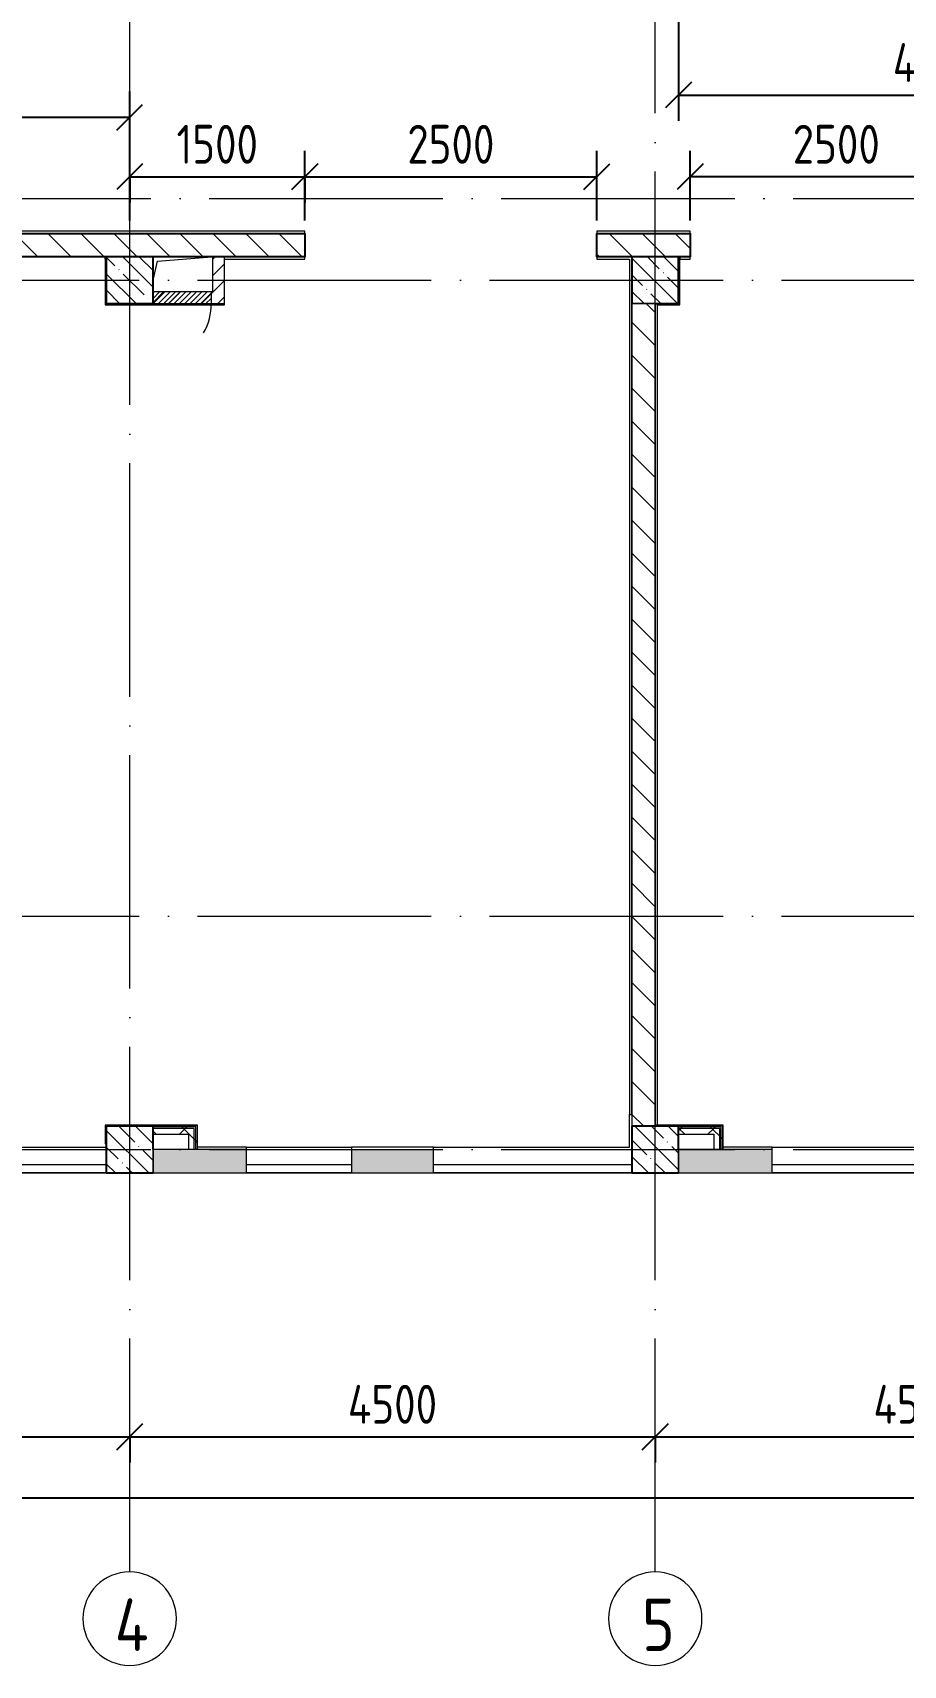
# Model space of a CAD drawing. Header units: millimetres. Extents: x -68946 to 288321, y -402657 to 324925.
# Drawn here: x 12419 to 19874, y 39106 to 53096 of the extents above; entities that cross this region are included whole.
import ezdxf

# ---------------------------------------------------------------- set-up
doc = ezdxf.new("R2010")
doc.units = ezdxf.units.MM
doc.linetypes.add('ADSK_Линия сетки', pattern=[2500, 2000, -250, 0, -250])
doc.layers.get('Defpoints').update_dxf_attribs({"color": 250})
for name, color, linetype, lineweight in [('A-____-____-DIMS', 250, 'Continuous', 9), ('A-DETL-GENF-OTLN', 250, 'Continuous', 5), ('A-DOOR-____-MCUT', 250, 'Continuous', 5), ('A-DOOR-____-OTLN', 250, 'Continuous', 5), ('A-GLAZ-____-MCUT', 250, 'Continuous', 9), ('A-GLAZ-____-OTLN', 250, 'Continuous', 5), ('A-WALL-____-MCUT', 250, 'Continuous', 13), ('A-WALL-____-PATT', 250, 'Continuous', 13), ('A-WALL-FNSH-MCUT', 250, 'Continuous', 13), ('I-WALL-____-OTLN', 250, 'Continuous', 9), ('S-COLS-____-MCUT', 250, 'Continuous', 25), ('S-COLS-____-OTLN', 250, 'Continuous', 9), ('S-GRID-____-IDEN', 250, 'Continuous', 9), ('S-GRID-____-OTLN', 250, 'Continuous', 9)]:
    doc.layers.add(name, color=color, linetype=linetype, lineweight=lineweight)
doc.styles.add('GOST Common', font='', dxfattribs={"width": 0.9, "height": 350})
doc.styles.get("Standard").update_dxf_attribs({"font": 'ГОСТ тип А.ttf'})
doc.styles.get('GOST Common').set_extended_font_data('GOST Common')
doc.dimstyles.new('А3', dxfattribs={"dimtxt": 333, "dimasz": 222, "dimexe": 222, "dimexo": 111, "dimgap": 111, "dimtad": 1, "dimtoh": 1, "dimdec": 0, "dimrnd": 0.0015, "dimzin": 0, "dimdsep": 46, "dimtxsty": 'Standard', "dimblk": 'OBLIQUE', "dimcen": 0, "dimclrd": 7, "dimclre": 7, "dimclrt": 7, "dimadec": 0, "dimazin": 0, "dimtfac": 1, "dimtdec": 0, "dimtofl": 0, "dimtmove": 0, "dimatfit": 3, "dimfxl": 1, "dimtolj": 1, "dimtzin": 0, "dimarcsym": 0})
pattern_1 = [(135, (0, 0), (-141.42136, -141.42136), [])]
pattern_2 = [(45, (0, 0), (-70.71068, 70.71068), [])]
pattern_3 = [(135, (0, 0), (-142.5612, -142.5612), []), (135, (142.56, 0), (-142.5612, -142.5612), [252.016, -50.403, 3.353, -47.05])]
pattern_4 = [(45, (0, 0), (-141.42136, 141.42136), []), (135, (0, 0), (-141.42136, -141.42136), [])]

# ---------------------------------------------------------------- blocks, each defined once
blk = doc.blocks.new('Окно_СКБ_2Ст1 - Окно_СКБ_2Ст_3300_ОК1-V1-Кладочный план на отм_ 0_000_ Секция 1_')
at = {"layer": 'A-GLAZ-____-MCUT'}
for p, q in [((-1650, -125), (1650, -125)), ((-1650, -195), (1650, -195))]:
    blk.add_line(p, q, dxfattribs=at)
at = {"layer": 'A-GLAZ-____-OTLN'}
for p, q in [((1650, -125), (-1650, -125)), ((-1650, -195), (1650, -195))]:
    blk.add_line(p, q, dxfattribs=at)
blk = doc.blocks.new('Окно_СКБ_1Ст1 - 120_Окно_СКБ_1Ст_1700_ОК19Л-V4-Кладочный план на отм_ 0_000_ Секция 1_')
at = {"layer": 'A-GLAZ-____-MCUT'}
for p, q in [((-850, -125), (850, -125)), ((-850, -195), (850, -195))]:
    blk.add_line(p, q, dxfattribs=at)
at = {"layer": 'A-GLAZ-____-OTLN'}
for p, q in [((850, -125), (-850, -125)), ((-850, -195), (850, -195))]:
    blk.add_line(p, q, dxfattribs=at)
blk = doc.blocks.new('BSC_Колонна _Прямоугольная - 400x400-V8-Кладочный план на отм_ 0_000_ Секция 1_')
at = {"layer": 'S-COLS-____-OTLN', "lineweight": 5}
h = blk.add_hatch(dxfattribs=at)
h.set_pattern_fill('FP_15', color=256, style=0, pattern_type=2)
h.set_pattern_definition([(135, (-13249.98, -50975), (-142.5619, -142.5619), []), (135, (-13107.42, -50975), (-142.5619, -142.5619), [252.016, -50.403, 3.353, -47.05])])
h.paths.add_polyline_path([(-200, -200), (200, -200), (200, 200), (-200, 200)])
at = {"layer": 'S-COLS-____-MCUT'}
for p, q in [((200, 200), (-200, 200)), ((-200, 200), (-200, -200)), ((200, -100), (200, 200)), ((200, -200), (200, -100)), ((-200, -200), (200, -200))]:
    blk.add_line(p, q, dxfattribs=at)
blk = doc.blocks.new('_Wn_-As_OpeningMEP_floor__Rectangular - _Wn_-As_OpeningMEP_floor__Rectangular-V6-Кладочный план на отм_ 0_000_ Секция 1_')
at = {"layer": 'A-DETL-GENF-OTLN'}
for p, q in [((-212, 112), (250, 150)), ((-250, -50), (-212, 112))]:
    blk.add_line(p, q, dxfattribs=at)
blk = doc.blocks.new('Окно_СКБ_1Ст1 - 120_Окно_СКБ_1Ст_900_ОК3л-29018700-Кладочный план на отм_ 0_000_ Секция 1_')
at = {"layer": 'A-GLAZ-____-MCUT'}
for p, q in [((-450, -125), (450, -125)), ((-450, -195), (450, -195))]:
    blk.add_line(p, q, dxfattribs=at)
at = {"layer": 'A-GLAZ-____-OTLN'}
for p, q in [((450, -125), (-450, -125)), ((-450, -195), (450, -195))]:
    blk.add_line(p, q, dxfattribs=at)
blk = doc.blocks.new('АР_Люк - ЛРС_ВК_500х400_наружный_NCS S 1000-N-42722041-Кладочный план на отм_ 0_000_ Секция 1_')
at = {"layer": 'A-DOOR-____-OTLN'}
h = blk.add_hatch(dxfattribs=at)
h.set_pattern_fill('FP_29', color=256, style=0, pattern_type=2)
h.set_pattern_definition([(45, (125, 0), (-22.6274, 22.6274), [])])
h.paths.add_polyline_path([(375, 50), (-125, 50), (-125, -50), (375, -50)])
at = {"layer": 'A-DETL-GENF-OTLN', "lineweight": 9}
for p, q in [((375, 50), (-125, 50)), ((-125, 50), (-125, -50)), ((375, -50), (375, 50)), ((-125, -50), (375, -50))]:
    blk.add_line(p, q, dxfattribs=at)
at = {"layer": 'A-DOOR-____-MCUT'}
blk.add_arc((375, 50), 500, 150, 180, dxfattribs=at)
blk = doc.blocks.new('Ось сетки - Круг_Ø8 мм-39983606-Кладочный план на отм_ 0_000_ Секция 1_')
at = {"layer": 'S-GRID-____-IDEN'}
for start, end in [(360, 180), (180, 360)]:
    blk.add_arc((0, 0), 4, start, end, dxfattribs=at)
blk = doc.blocks.new('_Oblique')
at = {"color": 0, "linetype": 'ByBlock', "lineweight": -2}
blk.add_line((-0.5, -0.5), (0.5, 0.5), dxfattribs=at)
blk = doc.blocks.new('DIMBLOCK9-Кладочный план на отм_ 0_000_ Секция 1_')
at = {"layer": 'A-____-____-DIMS', "color": 7, "lineweight": -2, "transparency": 16777216}
for p, q in [((8750, 41065), (13250, 41065)), ((8750, 41054), (8750, 40843)), ((13250, 41054), (13250, 40843))]:
    blk.add_line(p, q, dxfattribs=at)
at = {"layer": 'Defpoints', "color": 0, "transparency": 16777216}
for p in [(8750, 41165), (13250, 41165), (13250, 41065)]:
    blk.add_point(p, dxfattribs=at)
at = {"layer": 'A-____-____-DIMS', "color": 7, "lineweight": -2, "transparency": 16777216, "xscale": 222, "yscale": 222, "zscale": 222, "rotation": 180}
blk.add_blockref('_Oblique', (8750, 41065), dxfattribs=at)
at = {"layer": 'A-____-____-DIMS', "color": 7, "lineweight": -2, "transparency": 16777216, "xscale": 222, "yscale": 222, "zscale": 222}
blk.add_blockref('_Oblique', (13250, 41065), dxfattribs=at)
at = {"layer": 'A-____-____-DIMS', "color": 7, "transparency": 16777216, "insert": (11000, 41343), "char_height": 333, "width": 2.57, "attachment_point": 5}
blk.add_mtext('\\A1;4500', dxfattribs=at)
blk = doc.blocks.new('DIMBLOCK10-Кладочный план на отм_ 0_000_ Секция 1_')
at = {"layer": 'A-____-____-DIMS', "color": 7, "lineweight": -2, "transparency": 16777216}
for p, q in [((13250, 41065), (17750, 41065)), ((13250, 41054), (13250, 40843)), ((17750, 41054), (17750, 40843))]:
    blk.add_line(p, q, dxfattribs=at)
at = {"layer": 'Defpoints', "color": 0, "transparency": 16777216}
for p in [(13250, 41165), (17750, 41165), (17750, 41065)]:
    blk.add_point(p, dxfattribs=at)
at = {"layer": 'A-____-____-DIMS', "color": 7, "lineweight": -2, "transparency": 16777216, "xscale": 222, "yscale": 222, "zscale": 222, "rotation": 180}
blk.add_blockref('_Oblique', (13250, 41065), dxfattribs=at)
at = {"layer": 'A-____-____-DIMS', "color": 7, "lineweight": -2, "transparency": 16777216, "xscale": 222, "yscale": 222, "zscale": 222}
blk.add_blockref('_Oblique', (17750, 41065), dxfattribs=at)
at = {"layer": 'A-____-____-DIMS', "color": 7, "transparency": 16777216, "insert": (15500, 41343), "char_height": 333, "width": 2.57, "attachment_point": 5}
blk.add_mtext('\\A1;4500', dxfattribs=at)
blk = doc.blocks.new('DIMBLOCK11-Кладочный план на отм_ 0_000_ Секция 1_')
at = {"layer": 'A-____-____-DIMS', "color": 7, "lineweight": -2, "transparency": 16777216}
for p, q in [((17750, 41065), (22250, 41065)), ((17750, 41054), (17750, 40843)), ((22250, 41054), (22250, 40843))]:
    blk.add_line(p, q, dxfattribs=at)
at = {"layer": 'Defpoints', "color": 0, "transparency": 16777216}
for p in [(17750, 41165), (22250, 41165), (22250, 41065)]:
    blk.add_point(p, dxfattribs=at)
at = {"layer": 'A-____-____-DIMS', "color": 7, "lineweight": -2, "transparency": 16777216, "xscale": 222, "yscale": 222, "zscale": 222, "rotation": 180}
blk.add_blockref('_Oblique', (17750, 41065), dxfattribs=at)
at = {"layer": 'A-____-____-DIMS', "color": 7, "lineweight": -2, "transparency": 16777216, "xscale": 222, "yscale": 222, "zscale": 222}
blk.add_blockref('_Oblique', (22250, 41065), dxfattribs=at)
at = {"layer": 'A-____-____-DIMS', "color": 7, "transparency": 16777216, "insert": (20000, 41343), "char_height": 333, "width": 2.57, "attachment_point": 5}
blk.add_mtext('\\A1;4500', dxfattribs=at)
blk = doc.blocks.new('DIMBLOCK22-Кладочный план на отм_ 0_000_ Секция 1_')
at = {"layer": 'A-____-____-DIMS', "color": 7, "lineweight": -2, "transparency": 16777216}
for p, q in [((0, 40540), (69150, 40540)), ((0, 40529), (0, 40318)), ((69150, 40529), (69150, 40318))]:
    blk.add_line(p, q, dxfattribs=at)
at = {"layer": 'Defpoints', "color": 0, "transparency": 16777216}
for p in [(0, 40640), (69150, 40640), (69150, 40540)]:
    blk.add_point(p, dxfattribs=at)
at = {"layer": 'A-____-____-DIMS', "color": 7, "lineweight": -2, "transparency": 16777216, "xscale": 222, "yscale": 222, "zscale": 222, "rotation": 180}
blk.add_blockref('_Oblique', (0, 40540), dxfattribs=at)
at = {"layer": 'A-____-____-DIMS', "color": 7, "lineweight": -2, "transparency": 16777216, "xscale": 222, "yscale": 222, "zscale": 222}
blk.add_blockref('_Oblique', (69150, 40540), dxfattribs=at)
at = {"layer": 'A-____-____-DIMS', "color": 7, "transparency": 16777216, "insert": (34575, 40817), "char_height": 333, "width": 2.92, "attachment_point": 5}
blk.add_mtext('\\A1;69150', dxfattribs=at)
blk = doc.blocks.new('DIMBLOCK289-Кладочный план на отм_ 0_000_ Секция 1_')
at = {"layer": 'A-____-____-DIMS', "color": 7, "lineweight": -2, "transparency": 16777216}
for p, q in [((13250, 51862), (14750, 51862)), ((13250, 51851), (13250, 51640)), ((14750, 51851), (14750, 51640))]:
    blk.add_line(p, q, dxfattribs=at)
at = {"layer": 'Defpoints', "color": 0, "transparency": 16777216}
for p in [(13250, 51962), (14750, 51962), (14750, 51862)]:
    blk.add_point(p, dxfattribs=at)
at = {"layer": 'A-____-____-DIMS', "color": 7, "lineweight": -2, "transparency": 16777216, "xscale": 222, "yscale": 222, "zscale": 222, "rotation": 180}
blk.add_blockref('_Oblique', (13250, 51862), dxfattribs=at)
at = {"layer": 'A-____-____-DIMS', "color": 7, "lineweight": -2, "transparency": 16777216, "xscale": 222, "yscale": 222, "zscale": 222}
blk.add_blockref('_Oblique', (14750, 51862), dxfattribs=at)
at = {"layer": 'A-____-____-DIMS', "color": 7, "transparency": 16777216, "insert": (14000, 52140), "char_height": 333, "width": 2.3, "attachment_point": 5}
blk.add_mtext('\\A1;1500', dxfattribs=at)
blk = doc.blocks.new('DIMBLOCK425-Кладочный план на отм_ 0_000_ Секция 1_')
at = {"layer": 'A-____-____-DIMS', "color": 7, "lineweight": -2, "transparency": 16777216}
for p, q in [((17950, 54564), (17950, 52340)), ((22400, 54564), (22400, 52340)), ((17950, 52562), (22400, 52562))]:
    blk.add_line(p, q, dxfattribs=at)
at = {"layer": 'Defpoints', "color": 0, "transparency": 16777216}
for p in [(17950, 54675), (22400, 54675), (22400, 52562)]:
    blk.add_point(p, dxfattribs=at)
at = {"layer": 'A-____-____-DIMS', "color": 7, "lineweight": -2, "transparency": 16777216, "xscale": 222, "yscale": 222, "zscale": 222, "rotation": 180}
blk.add_blockref('_Oblique', (17950, 52562), dxfattribs=at)
at = {"layer": 'A-____-____-DIMS', "color": 7, "lineweight": -2, "transparency": 16777216, "xscale": 222, "yscale": 222, "zscale": 222}
blk.add_blockref('_Oblique', (22400, 52562), dxfattribs=at)
at = {"layer": 'A-____-____-DIMS', "color": 7, "transparency": 16777216, "insert": (20175, 52840), "char_height": 333, "width": 2.65, "attachment_point": 5}
blk.add_mtext('\\A1;4450', dxfattribs=at)
blk = doc.blocks.new('*D612')
at = {"layer": 'A-____-____-DIMS', "color": 7, "lineweight": -2, "transparency": 16777216}
for p, q in [((18050, 51486), (18050, 52084)), ((20550, 51486), (20550, 52084)), ((20550, 51862), (18050, 51862))]:
    blk.add_line(p, q, dxfattribs=at)
at = {"layer": 'Defpoints', "color": 0, "transparency": 16777216}
for p in [(18050, 51862), (18050, 51375), (20550, 51375)]:
    blk.add_point(p, dxfattribs=at)
at = {"layer": 'A-____-____-DIMS', "color": 7, "lineweight": -2, "transparency": 16777216, "xscale": 222, "yscale": 222, "zscale": 222, "rotation": 180}
blk.add_blockref('_Oblique', (18050, 51862), dxfattribs=at)
at = {"layer": 'A-____-____-DIMS', "color": 7, "lineweight": -2, "transparency": 16777216, "xscale": 222, "yscale": 222, "zscale": 222}
blk.add_blockref('_Oblique', (20550, 51862), dxfattribs=at)
at = {"layer": 'A-____-____-DIMS', "color": 7, "transparency": 16777216, "insert": (19300, 52140), "char_height": 333, "attachment_point": 5}
blk.add_mtext('\\A1;2500', dxfattribs=at)
blk = doc.blocks.new('*D613')
at = {"layer": 'A-____-____-DIMS', "color": 7, "lineweight": -2, "transparency": 16777216}
for p, q in [((14750, 51486), (14750, 52084)), ((17250, 51486), (17250, 52084)), ((14750, 51862), (17250, 51862))]:
    blk.add_line(p, q, dxfattribs=at)
at = {"layer": 'Defpoints', "color": 0, "transparency": 16777216}
for p in [(17250, 51862), (14750, 51375), (17250, 51375)]:
    blk.add_point(p, dxfattribs=at)
at = {"layer": 'A-____-____-DIMS', "color": 7, "lineweight": -2, "transparency": 16777216, "xscale": 222, "yscale": 222, "zscale": 222, "rotation": 180}
blk.add_blockref('_Oblique', (14750, 51862), dxfattribs=at)
at = {"layer": 'A-____-____-DIMS', "color": 7, "lineweight": -2, "transparency": 16777216, "xscale": 222, "yscale": 222, "zscale": 222}
blk.add_blockref('_Oblique', (17250, 51862), dxfattribs=at)
at = {"layer": 'A-____-____-DIMS', "color": 7, "transparency": 16777216, "insert": (16000, 52140), "char_height": 333, "attachment_point": 5}
blk.add_mtext('\\A1;2500', dxfattribs=at)
blk = doc.blocks.new('*D616')
at = {"layer": 'A-____-____-DIMS', "color": 7, "lineweight": -2, "transparency": 16777216}
for p, q in [((8750, 51506), (8750, 52593)), ((13250, 51486), (13250, 52593)), ((8750, 52371), (13250, 52371))]:
    blk.add_line(p, q, dxfattribs=at)
at = {"layer": 'Defpoints', "color": 0, "transparency": 16777216}
for p in [(13250, 52371), (8750, 51395), (13250, 51375)]:
    blk.add_point(p, dxfattribs=at)
at = {"layer": 'A-____-____-DIMS', "color": 7, "lineweight": -2, "transparency": 16777216, "xscale": 222, "yscale": 222, "zscale": 222, "rotation": 180}
blk.add_blockref('_Oblique', (8750, 52371), dxfattribs=at)
at = {"layer": 'A-____-____-DIMS', "color": 7, "lineweight": -2, "transparency": 16777216, "xscale": 222, "yscale": 222, "zscale": 222}
blk.add_blockref('_Oblique', (13250, 52371), dxfattribs=at)
at = {"layer": 'A-____-____-DIMS', "color": 7, "transparency": 16777216, "insert": (11000, 52649), "char_height": 333, "attachment_point": 5}
blk.add_mtext('\\A1;4500', dxfattribs=at)

msp = doc.modelspace()

# ---------------------------------------------------------------- hatches: boundary and pattern name
at = {"layer": 'A-WALL-____-PATT', "lineweight": 15}
h = msp.add_hatch(dxfattribs=at)
h.set_pattern_fill('FP_1', color=5, style=0, pattern_type=2)
h.set_pattern_definition(pattern_1)
h.paths.add_polyline_path([(25229.9781, 51175), (25249.9781, 51175), (25249.9781, 51375), (20550, 51375), (20550, 51175), (23121.2655, 51175)])
h.paths.add_polyline_path([(17959.9781, 51175), (18050, 51175), (18050, 51375), (17250, 51375), (17250, 51175), (17949.9781, 51175)])
h.paths.add_polyline_path([(14750, 51175), (14750, 51375), (8750, 51375), (8750, 51175), (14325.0774, 51175)])
h = msp.add_hatch(dxfattribs=at)
h.set_pattern_fill('FP_6', color=94, style=0, pattern_type=2)
h.set_pattern_definition(pattern_2)
h.paths.add_polyline_path([(14060, 50875), (14060, 51175), (13960, 51175), (13960, 50875)])
for points in [[(17949.9781, 50775), (17959.9781, 50775), (17959.9781, 51175), (17949.9781, 51175), (17949.9781, 50965.4827)], [(17769.9781, 50765), (17959.9781, 50765), (17959.9781, 50775), (17769.9781, 50775)]]:
    msp.add_hatch(color=256, dxfattribs=at).paths.add_polyline_path(points)
h = msp.add_hatch(dxfattribs=at)
h.set_pattern_fill('FP_6', color=94, style=0, pattern_type=2)
h.set_pattern_definition(pattern_2)
h.paths.add_polyline_path([(13949.9781, 50775), (14060, 50775), (14060, 50875), (13449.9781, 50875), (13449.9781, 50775)])
h = msp.add_hatch(dxfattribs=at)
h.set_pattern_fill('FP_1', color=256, style=0, pattern_type=2)
h.set_pattern_definition(pattern_1)
h.paths.add_polyline_path([(17623.6479, 43725), (17750, 43725), (17750, 50775), (17550, 50775), (17550, 43725)])
h = msp.add_hatch(dxfattribs=at)
h.set_pattern_fill('FP_28', color=42, style=0, pattern_type=2)
h.set_pattern_definition(pattern_4)
h.paths.add_polyline_path([(13752.5812, 43657), (13752.5812, 43707), (13449.9781, 43707), (13449.9781, 43657)])
h = msp.add_hatch(dxfattribs=at)
h.set_pattern_fill('FP_28', color=42, style=0, pattern_type=2)
h.set_pattern_definition(pattern_4)
h.paths.add_polyline_path([(13802.5812, 43525.0006), (13802.5812, 43707), (13752.5812, 43707), (13752.5812, 43525.0006), (13775.3156, 43525.0006)])
h = msp.add_hatch(dxfattribs=at)
h.set_pattern_fill('FP_28', color=42, style=0, pattern_type=2)
h.set_pattern_definition(pattern_4)
h.paths.add_polyline_path([(18252.5812, 43657), (18252.5812, 43707), (17950, 43707), (17950, 43657), (18173.4097, 43657)])
h = msp.add_hatch(dxfattribs=at)
h.set_pattern_fill('FP_28', color=42, style=0, pattern_type=2)
h.set_pattern_definition(pattern_4)
h.paths.add_polyline_path([(18302.5812, 43525.0006), (18302.5812, 43707), (18252.5812, 43707), (18252.5812, 43525.0006)])
h = msp.add_hatch(dxfattribs=at)
h.set_pattern_fill('FP_9', color=256, style=0, pattern_type=2)
h.set_pattern_definition([(50, (0, 0), (364.3679, -31.8783), [38.1, -419.1]), (355, (0, 0), (-70.4859, 382.1133), [30.48, -335.28]), (100.451, (30.36, -2.66), (293.885, 350.2334), [32.38, -356.18]), (46.184, (0, 101.6), (542.1585, -84.0858), [57.15, -628.65]), (96.636, (45.2, 94.6), (474.805, 494.8554), [48.57, -534.27]), (351.184, (0, 101.6), (474.81, 494.85), [45.72, -502.92]), (21, (50.8, 76.2), (303.2285, -204.5305), [38.1, -419.1]), (326, (50.8, 76.2), (123.6039, 368.376), [30.48, -335.28]), (71.451, (76.07, 59.16), (426.8341, 163.8427), [32.38, -356.18]), (37.5, (0, 0), (6.17665, 169.11015), [16.764, -314.452, 16.764, -323.596, -336.55]), (37.5, (0, 0), (6.17665, 169.11015), [-671.576, 16.764, -319.786]), (7.5, (0, 0), (133.63888, 200.3615), [16.764, -177.292, 16.764, -306.832, -128.27]), (7.5, (0, 0), (133.63888, 200.3615), [-517.652, 16.764, -111.506]), (327.5, (-113.28, 0), (271.18182, -11.45836), [16.764, -110.236, 16.764, -379.476, -525.78]), (327.5, (-113.28, 0), (271.18182, -11.45836), [-523.24, 16.764, -509.016]), (317.5, (-164.08, 0), (296.2585, 50.85285), [16.764, -148.336, 16.764, -246.38, -373.38]), (317.5, (-164.08, 0), (296.2585, 50.85285), [-428.244, 16.764, -356.616])])
h.paths.add_polyline_path([(54349.9781, 43325.0006), (54349.9781, 43525.0006), (53550, 43525.0006), (53550, 43325.0006)])
h.paths.add_polyline_path([(51708.8766, 43325.0006), (51850, 43325.0006), (51850, 43525.0006), (51150, 43525.0006), (51150, 43325.0006)])
h.paths.add_polyline_path([(49849.9781, 43325.0006), (49849.9781, 43525.0006), (49050, 43525.0006), (49050, 43325.0006)])
h.paths.add_polyline_path([(45349.9781, 43325.0006), (45349.9781, 43525.0006), (44550, 43525.0006), (44550, 43325.0006)])
h.paths.add_polyline_path([(40849.9781, 43325.0006), (40849.9781, 43525.0006), (40050, 43525.0006), (40050, 43325.0006)])
h.paths.add_polyline_path([(36750, 43325.0006), (36750, 43525.0006), (36349.9781, 43525.0006), (36349.9781, 43325.0006)])
h.paths.add_polyline_path([(35550, 43325.0006), (35949.9781, 43325.0006), (35949.9781, 43525.0006), (35550, 43525.0006), (35550, 43458.3234)])
h.paths.add_polyline_path([(33850, 43325.0006), (33850, 43525.0006), (33150, 43525.0006), (33150, 43325.0006)])
h.paths.add_polyline_path([(32250, 43325.0006), (32250, 43525.0006), (31449.9781, 43525.0006), (31449.9781, 43325.0006)])
h.paths.add_polyline_path([(26949.9781, 43325.0006), (27750, 43325.0006), (27750, 43525.0006), (26949.9781, 43525.0006), (26949.9781, 43458.3234)])
h.paths.add_polyline_path([(23250, 43325.0006), (23250, 43525.0006), (22449.9781, 43525.0006), (22449.9781, 43325.0006)])
h.paths.add_polyline_path([(18750, 43325.0006), (18750, 43525.0006), (17949.9781, 43525.0006), (17949.9781, 43325.0006)])
h.paths.add_polyline_path([(15850, 43325.0006), (15850, 43525.0006), (15150, 43525.0006), (15150, 43325.0006)])
h.paths.add_polyline_path([(14250, 43325.0006), (14250, 43525.0006), (13449.9781, 43525.0006), (13449.9781, 43325.0006)])
h.paths.add_polyline_path([(8949.9781, 43325.0006), (9750, 43325.0006), (9750, 43525.0006), (8949.9781, 43525.0006), (8949.9781, 43458.3234)])
h.paths.add_polyline_path([(5250, 43325.0006), (5250, 43525.0006), (4449.9781, 43525.0006), (4449.9781, 43325.0006)])
h.paths.add_polyline_path([(750.0209, 43325.0006), (750.0209, 43525.0006), (199.9781, 43525.0006), (199.9781, 43325.0006)])
at = {"layer": 'I-WALL-____-OTLN'}
h = msp.add_hatch(dxfattribs=at)
h.set_pattern_fill('FP_28', color=30, style=0, pattern_type=2)
h.set_pattern_definition(pattern_4)
h.paths.add_polyline_path([(13815.0812, 43719.5), (13815.0812, 43732), (13449.9781, 43732), (13449.9781, 43719.5), (13802.5812, 43719.5)])
h = msp.add_hatch(dxfattribs=at)
h.set_pattern_fill('FP_28', color=30, style=0, pattern_type=2)
h.set_pattern_definition(pattern_4)
h.paths.add_polyline_path([(13449.9781, 43707), (13802.5812, 43707), (13802.5812, 43719.5), (13449.9781, 43719.5)])
h = msp.add_hatch(dxfattribs=at)
h.set_pattern_fill('FP_28', color=30, style=0, pattern_type=2)
h.set_pattern_definition(pattern_4)
h.paths.add_polyline_path([(13802.5812, 43525.0006), (13815.0812, 43525.0006), (13815.0812, 43719.5), (13802.5812, 43719.5), (13802.5812, 43666.8556)])
h = msp.add_hatch(dxfattribs=at)
h.set_pattern_fill('FP_28', color=30, style=0, pattern_type=2)
h.set_pattern_definition(pattern_4)
h.paths.add_polyline_path([(13815.0812, 43525.0006), (13827.5812, 43525.0006), (13827.5812, 43732), (13815.0812, 43732), (13815.0812, 43557.1348)])
h = msp.add_hatch(dxfattribs=at)
h.set_pattern_fill('FP_28', color=30, style=0, pattern_type=2)
h.set_pattern_definition(pattern_4)
h.paths.add_polyline_path([(18315.0812, 43719.5), (18315.0812, 43732), (17950, 43732), (17950, 43719.5), (18302.5812, 43719.5)])
h = msp.add_hatch(dxfattribs=at)
h.set_pattern_fill('FP_28', color=30, style=0, pattern_type=2)
h.set_pattern_definition(pattern_4)
h.paths.add_polyline_path([(18173.4097, 43707), (18302.5812, 43707), (18302.5812, 43719.5), (17950, 43719.5), (17950, 43707)])
h = msp.add_hatch(dxfattribs=at)
h.set_pattern_fill('FP_28', color=30, style=0, pattern_type=2)
h.set_pattern_definition(pattern_4)
h.paths.add_polyline_path([(18302.5812, 43525.0006), (18315.0812, 43525.0006), (18315.0812, 43719.5), (18302.5812, 43719.5), (18302.5812, 43666.8556)])
h = msp.add_hatch(dxfattribs=at)
h.set_pattern_fill('FP_28', color=30, style=0, pattern_type=2)
h.set_pattern_definition(pattern_4)
h.paths.add_polyline_path([(18315.0812, 43525.0006), (18327.5812, 43525.0006), (18327.5812, 43732), (18315.0812, 43732), (18315.0812, 43557.1348)])
at = {"layer": 'S-COLS-____-OTLN', "lineweight": 5}
h = msp.add_hatch(dxfattribs=at)
h.set_pattern_fill('FP_8', color=256, style=0, pattern_type=2)
h.set_pattern_definition(pattern_3)
h.paths.add_polyline_path([(17549.9781, 50775), (17949.9781, 50775), (17949.9781, 51175), (17549.9781, 51175)])
h = msp.add_hatch(dxfattribs=at)
h.set_pattern_fill('FP_8', color=256, style=0, pattern_type=2)
h.set_pattern_definition(pattern_3)
h.paths.add_polyline_path([(13049.9781, 43325), (13449.9781, 43325), (13449.9781, 43725), (13049.9781, 43725), (13049.9781, 43458.3234)])
h = msp.add_hatch(dxfattribs=at)
h.set_pattern_fill('FP_8', color=256, style=0, pattern_type=2)
h.set_pattern_definition(pattern_3)
h.paths.add_polyline_path([(17549.9781, 43325), (17949.9781, 43325), (17949.9781, 43725), (17549.9781, 43725), (17549.9781, 43458.3234)])

# ---------------------------------------------------------------- linework, layer by layer
for points in [[(2799.9781, 51375), (14750, 51375), (14750, 51175), (2799.9781, 51175)], [(17250, 51375), (18050, 51375), (18050, 51175), (17250, 51175)]]:
    msp.add_lwpolyline(points, close=True)
at = {"layer": 'A-WALL-____-MCUT', "lineweight": 15}
for p, q in [((8750, 51375), (14750, 51375)), ((14750, 51175), (14750, 51375)), ((17250, 51375), (17250, 51175)), ((18050, 51375), (17250, 51375)), ((18050, 51175), (18050, 51375)), ((13049.9781, 51175), (8749.9781, 51175)), ((13039.9781, 51155), (13039.9781, 51175)), ((14750, 51175), (13449.9781, 51175)), ((14060, 51175), (13960, 51175)), ((13960, 51175), (13960, 50875)), ((14060, 51175), (14060, 51175)), ((14060, 51175), (14060, 50765)), ((14061, 50765), (14061, 51175)), ((17250, 51175), (17959.9781, 51175)), ((18050, 51175), (17959.9781, 51175)), ((17959.9781, 51175), (17959.9781, 51155)), ((13960, 50875), (13449.9781, 50875)), ((13449.9781, 50775), (14060, 50775)), ((14060, 50765), (14061, 50765)), ((17550, 50775), (17550, 43725)), ((17749.9781, 50775), (17550, 50775)), ((17750, 43725), (17750, 50775)), ((17769.9781, 50775), (17769.9781, 50765)), ((13249.9781, 43732), (13249.9781, 43735)), ((13830.5812, 43735), (13249.9781, 43735)), ((13249.9781, 43732), (13827.5812, 43732)), ((13815.0812, 43719.5), (13449.9781, 43719.5)), ((13449.9781, 43707), (13449.9781, 43657)), ((13802.5812, 43707), (13449.9781, 43707)), ((13449.9781, 43657), (13752.5812, 43657)), ((13752.5812, 43657), (13752.5812, 43525.0006)), ((13802.5812, 43525.0006), (13802.5812, 43707)), ((13815.0812, 43525.0006), (13815.0812, 43719.5)), ((13827.5812, 43732), (13827.5812, 43525.0006)), ((13830.5812, 43525.0006), (13830.5812, 43735)), ((17550, 43725), (17750, 43725)), ((17749.9781, 43735), (17749.9781, 43732)), ((18330.5812, 43735), (17750, 43735)), ((17750, 43732), (18327.5812, 43732)), ((17769.9781, 43735), (17769.9781, 43725)), ((18315.0812, 43719.5), (17950, 43719.5)), ((17950, 43707), (17950, 43657)), ((18302.5812, 43707), (17950, 43707)), ((17950, 43657), (18252.5812, 43657)), ((18252.5812, 43657), (18252.5812, 43525.0006)), ((18302.5812, 43525.0006), (18302.5812, 43707)), ((18315.0812, 43525.0006), (18315.0812, 43719.5)), ((18327.5812, 43525.0006), (18327.5812, 43732)), ((18330.5812, 43525.0006), (18330.5812, 43735)), ((14250, 43525.0006), (13449.9781, 43525.0006)), ((13449.9781, 43525.0006), (13449.9781, 43325.0006)), ((14250, 43325.0006), (14250, 43525.0006)), ((15150, 43525.0006), (15850, 43525.0006)), ((15150, 43525.0006), (15150, 43325.0006)), ((15850, 43325.0006), (15850, 43525.0006)), ((18750, 43525.0006), (17949.9781, 43525.0006)), ((17949.9781, 43525.0006), (17949.9781, 43325.0006)), ((18750, 43325.0006), (18750, 43525.0006)), ((13449.9781, 43325.0006), (14250, 43325.0006)), ((15150, 43325.0006), (15850, 43325.0006)), ((17949.9781, 43325.0006), (18750, 43325.0006))]:
    msp.add_line(p, q, dxfattribs=at)
at = {"layer": 'A-WALL-FNSH-MCUT', "lineweight": 15}
for p, q in [((14750, 51395), (2799.9781, 51395)), ((14750, 51375), (14750, 51395)), ((18050, 51395), (17250, 51395)), ((17250, 51395), (17250, 51375)), ((18050, 51375), (18050, 51395)), ((13039.9781, 51155), (13039.9781, 50765)), ((14061, 51155), (14750, 51155)), ((14750, 51155), (14750, 51175)), ((17250, 51175), (17250, 51155)), ((17250, 51155), (17529.9781, 51155)), ((17529.9781, 51155), (17529.9781, 43825.0006)), ((17549.9781, 43825.0006), (17549.9781, 51175)), ((17949.9781, 51175), (17949.9781, 50775)), ((17959.9781, 50765), (17959.9781, 51155)), ((17959.9781, 51155), (18050, 51155)), ((18050, 51155), (18050, 51175)), ((13039.9781, 50765), (14060, 50765)), ((17749.9781, 50775), (17749.9781, 43735)), ((17949.9781, 50775), (17749.9781, 50775)), ((17769.9781, 43735), (17769.9781, 50765)), ((17769.9781, 50765), (17959.9781, 50765)), ((17529.9781, 43825.0006), (17549.9781, 43825.0006)), ((13040, 43735), (13040, 43575.0006)), ((13249.9781, 43735), (13040, 43735)), ((13050, 43575.0006), (13050, 43725)), ((13050, 43725), (13249.9781, 43725)), ((13249.9781, 43725), (13249.9781, 43732)), ((13449.9781, 43732), (13449.9781, 43707)), ((17749.9781, 43732), (17749.9781, 43725)), ((17750, 43725), (17950, 43725)), ((17950, 43725), (17950, 43735)), ((17950, 43725), (17950, 43707)), ((13040, 43575.0006), (13050, 43575.0006)), ((14250, 43545.0006), (13830.5812, 43545.0006)), ((14250, 43525.0006), (14250, 43545.0006)), ((15850, 43545.0006), (15150, 43545.0006)), ((15150, 43545.0006), (15150, 43525.0006)), ((15850, 43525.0006), (15850, 43545.0006)), ((18750, 43545.0006), (18330.5812, 43545.0006)), ((18750, 43525.0006), (18750, 43545.0006))]:
    msp.add_line(p, q, dxfattribs=at)
at = {"layer": 'I-WALL-____-OTLN', "lineweight": 15}
for p, q in [((17529.9781, 43545.0006), (17529.9781, 43825.0006)), ((9750, 43545.0006), (13040, 43545.0006)), ((14250, 43545.0006), (15150, 43545.0006)), ((15850, 43545.0006), (17529.9781, 43545.0006)), ((18750, 43545.0006), (22040, 43545.0006)), ((13049.9781, 43325.0006), (9750, 43325.0006)), ((15150, 43325.0006), (14250, 43325.0006)), ((17549.9781, 43325.0006), (15850, 43325.0006)), ((22049.9781, 43325.0006), (18750, 43325.0006))]:
    msp.add_line(p, q, dxfattribs=at)
at = {"layer": 'S-COLS-____-MCUT'}
for p, q in [((17949.9781, 51175), (17549.9781, 51175)), ((17549.9781, 51175), (17549.9781, 50775)), ((17949.9781, 50775), (17949.9781, 51175)), ((17750, 50775), (17949.9781, 50775)), ((13449.9781, 43725), (13049.9781, 43725)), ((13049.9781, 43725), (13049.9781, 43325)), ((13449.9781, 43525.0006), (13449.9781, 43725)), ((17949.9781, 43725), (17549.9781, 43725)), ((17549.9781, 43725), (17549.9781, 43325)), ((17949.9781, 43525.0006), (17949.9781, 43725)), ((13049.9781, 43325), (13449.9781, 43325)), ((17549.9781, 43325), (17949.9781, 43325))]:
    msp.add_line(p, q, dxfattribs=at)
at = {"layer": 'S-COLS-____-OTLN'}
for p, q in [((17549.9781, 50775), (17750, 50775)), ((13449.9781, 43325), (13449.9781, 43525.0006)), ((17949.9781, 43325), (17949.9781, 43525.0006))]:
    msp.add_line(p, q, dxfattribs=at)
at = {"layer": 'S-GRID-____-OTLN', "linetype": 'ADSK_Линия сетки'}
for p, q in [((13250, 39906.0281), (13250, 61202.0051)), ((17750, 39906.0281), (17750, 61202.0051)), ((-3569.5512, 51675.0006), (72376.0288, 51675.0006)), ((-3669.3683, 50975.0006), (71106.0288, 50975.0006)), ((-3669.3683, 45525.0006), (72376.0288, 45525.0006)), ((-3569.5512, 43525.0006), (72376.0288, 43525.0006))]:
    msp.add_line(p, q, dxfattribs=at)

# ---------------------------------------------------------------- block references
at = {"layer": 'A-DOOR-____-OTLN', "color": 50, "rotation": 180}
msp.add_blockref('АР_Люк - ЛРС_ВК_500х400_наружный_NCS S 1000-N-42722041-Кладочный план на отм_ 0_000_ Секция 1_', (13824.9781, 50825), dxfattribs=at)
at = {"layer": 'A-GLAZ-____-OTLN'}
msp.add_blockref('_Wn_-As_OpeningMEP_floor__Rectangular - _Wn_-As_OpeningMEP_floor__Rectangular-V6-Кладочный план на отм_ 0_000_ Секция 1_', (13699.9781, 51025), dxfattribs=at)
at = {"layer": 'A-GLAZ-____-OTLN', "rotation": 180}
for name, p in [('Окно_СКБ_2Ст1 - Окно_СКБ_2Ст_3300_ОК1-V1-Кладочный план на отм_ 0_000_ Секция 1_', (11400, 43200.0006)), ('Окно_СКБ_1Ст1 - 120_Окно_СКБ_1Ст_900_ОК3л-29018700-Кладочный план на отм_ 0_000_ Секция 1_', (14700, 43200.0006)), ('Окно_СКБ_1Ст1 - 120_Окно_СКБ_1Ст_1700_ОК19Л-V4-Кладочный план на отм_ 0_000_ Секция 1_', (16700, 43200.0006)), ('Окно_СКБ_2Ст1 - Окно_СКБ_2Ст_3300_ОК1-V1-Кладочный план на отм_ 0_000_ Секция 1_', (20400, 43200.0006))]:
    msp.add_blockref(name, p, dxfattribs=at)
at = {"layer": 'S-COLS-____-OTLN'}
msp.add_blockref('BSC_Колонна _Прямоугольная - 400x400-V8-Кладочный план на отм_ 0_000_ Секция 1_', (13249.9781, 50975), dxfattribs=at)
at = {"layer": 'S-GRID-____-IDEN', "xscale": 99.99999999999993, "yscale": 99.99999999999993, "zscale": 99.99999999999993}
for p in [(13250, 39506.0281), (17750, 39506.0281)]:
    msp.add_blockref('Ось сетки - Круг_Ø8 мм-39983606-Кладочный план на отм_ 0_000_ Секция 1_', p, dxfattribs=at)

# ---------------------------------------------------------------- texts
at = {"layer": 'S-GRID-____-IDEN', "color": 18, "true_color": 0x000000, "char_height": 450, "attachment_point": 1, "style": 'GOST Common'}
for s, insert, width in [('\\fGOST Common|b0|i0|c204|p34|;\\W.9;4', (13121.3693, 39678.5615), 310.253062), ('\\fGOST Common|b0|i0|c204|p34|;\\W.9;5', (17636.2193, 39678.5615), 274.177125)]:
    msp.add_mtext(s, dxfattribs=dict(at, insert=insert, width=width))

# ---------------------------------------------------------------- dimensions: what is measured, and where the dimension line sits
at = {"layer": 'A-____-____-DIMS'}
for base, p1, p2, picture, middle in [((22400, 52562.2023), (17949.9781, 54675), (22400, 54675.0006), 'DIMBLOCK425-Кладочный план на отм_ 0_000_ Секция 1_', (20174.989, 52839.7023)), ((13250, 52371.1926), (8750, 51395), (13250, 51375), '*D616', (11000, 52648.6926)), ((14750, 51862.2023), (13250, 51962.1872), (14750, 51962.1872), 'DIMBLOCK289-Кладочный план на отм_ 0_000_ Секция 1_', (14000, 52139.7023)), ((17250, 51862.2023), (14750, 51375), (17250, 51375), '*D613', (16000, 52139.7023)), ((18050, 51862.2023), (20550, 51375), (18050, 51375), '*D612', (19300, 52139.7023)), ((13250, 41065.3451), (8750, 41165.33), (13250, 41165.33), 'DIMBLOCK9-Кладочный план на отм_ 0_000_ Секция 1_', (11000, 41342.8451)), ((17750, 41065.3451), (13250, 41165.33), (17750, 41165.33), 'DIMBLOCK10-Кладочный план на отм_ 0_000_ Секция 1_', (15500, 41342.8451)), ((22250, 41065.3451), (17750, 41165.33), (22250, 41165.33), 'DIMBLOCK11-Кладочный план на отм_ 0_000_ Секция 1_', (20000, 41342.8451)), ((69150, 40539.7783), (0, 40639.7632), (69150, 40639.7632), 'DIMBLOCK22-Кладочный план на отм_ 0_000_ Секция 1_', (34575, 40817.2783))]:
    dim = msp.add_linear_dim(base=base, p1=p1, p2=p2, dimstyle='А3', dxfattribs=at)
    dim.commit()
    dim.dimension.update_dxf_attribs({"geometry": picture, "text_midpoint": middle})

doc.saveas('drawing.dxf')
